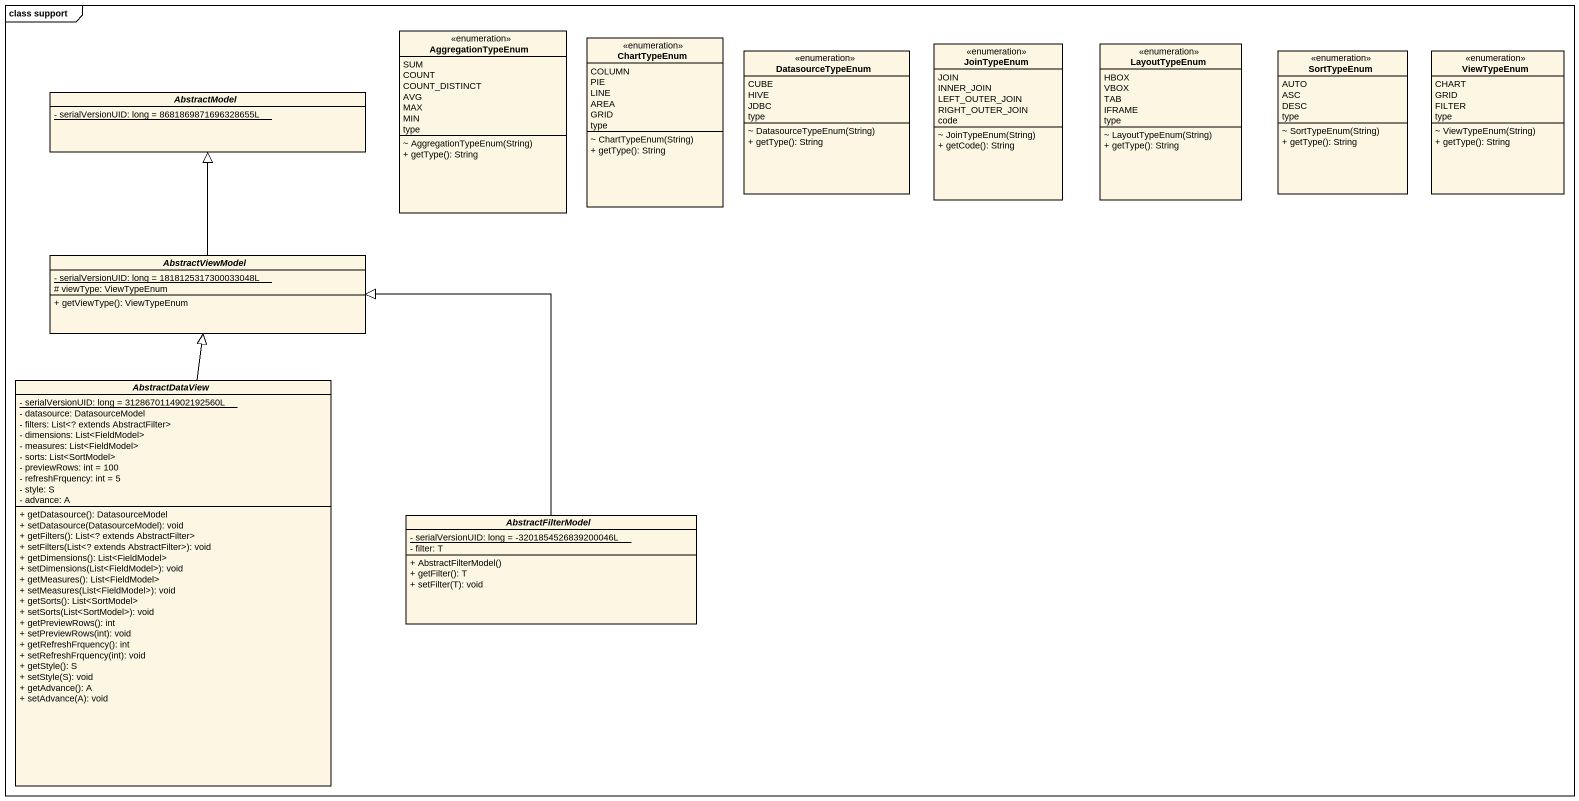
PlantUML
@startuml
mainframe class support
hide circle
hide empty members
skinparam classAttributeIconSize 0
enum AggregationTypeEnum {
  SUM
  COUNT
  COUNT_DISTINCT
  AVG
  MAX
  MIN
  type
  ~ AggregationTypeEnum(String)
  + getType(): String
}
enum ChartTypeEnum {
  COLUMN
  PIE
  LINE
  AREA
  GRID
  type
  ~ ChartTypeEnum(String)
  + getType(): String
}
enum DatasourceTypeEnum {
  CUBE
  HIVE
  JDBC
  type
  ~ DatasourceTypeEnum(String)
  + getType(): String
}
enum JoinTypeEnum {
  JOIN
  INNER_JOIN
  LEFT_OUTER_JOIN
  RIGHT_OUTER_JOIN
  code
  ~ JoinTypeEnum(String)
  + getCode(): String
}
enum LayoutTypeEnum {
  HBOX
  VBOX
  TAB
  IFRAME
  type
  ~ LayoutTypeEnum(String)
  + getType(): String
}
enum SortTypeEnum {
  AUTO
  ASC
  DESC
  type
  ~ SortTypeEnum(String)
  + getType(): String
}
enum ViewTypeEnum {
  CHART
  GRID
  FILTER
  type
  ~ ViewTypeEnum(String)
  + getType(): String
}
abstract class AbstractModel {
  {static} - serialVersionUID: long = 8681869871696328655L
}
abstract class AbstractViewModel {
  {static} - serialVersionUID: long = 1818125317300033048L
  # viewType: ViewTypeEnum
  + getViewType(): ViewTypeEnum
}
abstract class AbstractDataView {
  {static} - serialVersionUID: long = 3128670114902192560L
  - datasource: DatasourceModel
  - filters: List<? extends AbstractFilter>
  - dimensions: List<FieldModel>
  - measures: List<FieldModel>
  - sorts: List<SortModel>
  - previewRows: int = 100
  - refreshFrquency: int = 5
  - style: S
  - advance: A
  + getDatasource(): DatasourceModel
  + setDatasource(DatasourceModel): void
  + getFilters(): List<? extends AbstractFilter>
  + setFilters(List<? extends AbstractFilter>): void
  + getDimensions(): List<FieldModel>
  + setDimensions(List<FieldModel>): void
  + getMeasures(): List<FieldModel>
  + setMeasures(List<FieldModel>): void
  + getSorts(): List<SortModel>
  + setSorts(List<SortModel>): void
  + getPreviewRows(): int
  + setPreviewRows(int): void
  + getRefreshFrquency(): int
  + setRefreshFrquency(int): void
  + getStyle(): S
  + setStyle(S): void
  + getAdvance(): A
  + setAdvance(A): void
}
abstract class AbstractFilterModel {
  {static} - serialVersionUID: long = -3201854526839200046L
  - filter: T
  + AbstractFilterModel()
  + getFilter(): T
  + setFilter(T): void
}
AbstractViewModel -up-|> AbstractModel
AbstractDataView -up-|> AbstractViewModel
AbstractFilterModel -up-|> AbstractViewModel
@enduml
